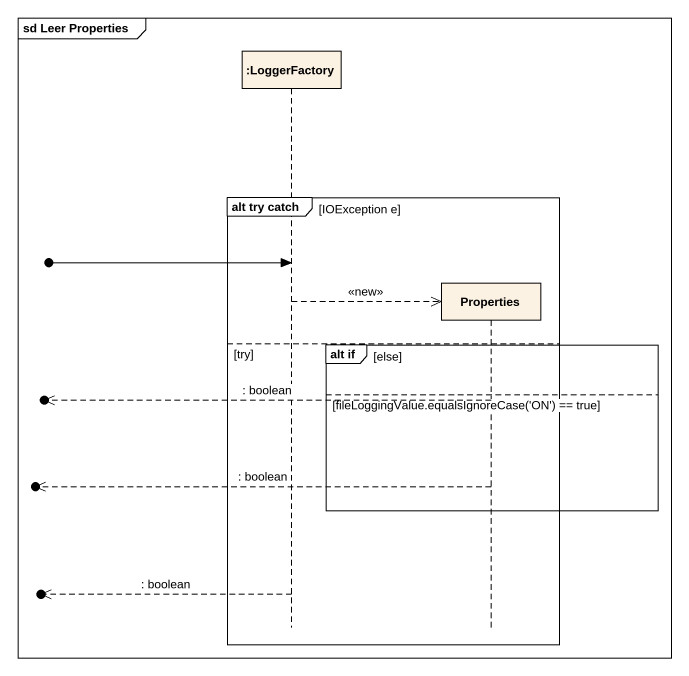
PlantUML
@startuml
mainframe sd Leer Properties
hide footbox
participant ":LoggerFactory" as LoggerFactory
participant Properties

group alt try catch [IOException e]
  [o-> LoggerFactory
  LoggerFactory -->> Properties ** : <<new>>
else try
  group alt if [else]
  else fileLoggingValue.equalsIgnoreCase('ON') == true
    [o<<-- Properties : : boolean
    [o<<-- Properties : : boolean
  end
  [o<<-- LoggerFactory : : boolean
end
@enduml
